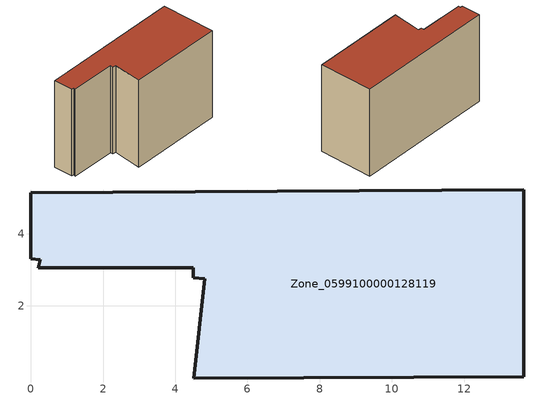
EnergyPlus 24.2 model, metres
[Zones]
Zone_0599100000128119
 floor ground (C_G): 4.5,2.78 4.5,3.06 0.2,3.06 0.25,3.27 0,3.3 0,5.14 13.65,5.21 13.65,0.03 4.51,0 4.82,2.75 z0
 wall outside (C_F): 4.51,0 13.65,0.03 13.65,5.21 0,5.14 0,3.3 0.25,3.27 0.2,3.06 4.5,3.06 4.5,2.78 4.82,2.75 4.51,0 z0:8.67
 roof outside (C_R): 0.2,3.06 4.5,3.06 4.5,2.78 4.82,2.75 4.51,0 13.65,0.03 13.65,5.21 0,5.14 0,3.3 0.25,3.27 z8.67
[BUILDING]
Pand.0599100000128119: North Axis=0; Terrain=City; Loads Convergence Tolerance Value=0.04; Temperature Convergence Tolerance Value=0.4; Solar Distribution=FullExterior; Maximum Number of Warmup Days=25; Minimum Number of Warmup Days=1
[Site:Location]
Rotterdam.The.Hague.AP_ZH_NLD Design_Conditions: Latitude=51.96; Longitude=4.45; Time Zone=1; Elevation=-4.5
[SITE:GROUNDTEMPERATURE:BUILDINGSURFACE]
18, 18, 18, 18, 18, 18, 18, 18, 18, 18, 18, 18
[MATERIAL] Thermal Absorptance=0.9; Solar Absorptance=0.7; Visible Absorptance=0.7
Name | Roughness | Thickness | Conductivity | Density | Specific Heat
G.TI.1975-1991 | MediumSmooth | 0.15 | 0.288461 | 540 | 1210
F.TI.1975-1991 | Rough | 0.3 | 0.230769 | 1920 | 840
R.TI.1975-1991 | MediumRough | 0.2 | 0.153846 | 1500 | 1000
[CONSTRUCTION]
C_G: G.TI.1975-1991
C_F: F.TI.1975-1991
C_R: R.TI.1975-1991
[ZONE]
Zone_0599100000128119: Type=1; Multiplier=1; Ceiling Height=Autocalculate; Volume=Autocalculate; Floor Area=autocalculate; Part of Total Floor Area=Yes
[ZONEINFILTRATION:DESIGNFLOWRATE]
Infil_Zone_0599100000128119: Zone or ZoneList or Space or SpaceList=Zone_0599100000128119; Schedule=AlwaysOn; Design Flow Rate Calculation Method=Flow/Area; Flow Rate per Floor Area=0.003; Constant Term Coefficient=1; Temperature Term Coefficient=0; Velocity Term Coefficient=0; Velocity Squared Term Coefficient=0
[HVACTEMPLATE:ZONE:IDEALLOADSAIRSYSTEM]
Zone_0599100000128119: Maximum Heating Supply Air Temperature=50; Minimum Cooling Supply Air Temperature=13; Maximum Heating Supply Air Humidity Ratio=0.0156; Minimum Cooling Supply Air Humidity Ratio=0.0077; Heating Limit=NoLimit; Cooling Limit=NoLimit; Dehumidification Control Type=ConstantSensibleHeatRatio; Cooling Sensible Heat Ratio=0.7; Dehumidification Setpoint=60; Humidification Control Type=None; Humidification Setpoint=30; Outdoor Air Method=None; Outdoor Air Flow Rate per Person=0.00944; Outdoor Air Flow Rate per Zone Floor Area=0; Outdoor Air Flow Rate per Zone=0; Demand Controlled Ventilation Type=None; Outdoor Air Economizer Type=NoEconomizer; Heat Recovery Type=None; Sensible Heat Recovery Effectiveness=0.7; Latent Heat Recovery Effectiveness=0.65
[ZONECONTROL:THERMOSTAT]
ThermostatControl_Zone_0599100000128119: Zone or ZoneList=Zone_0599100000128119; Control Type Schedule=DualSetpointControlType; Control 1=Thermostat_Zone_0599100000128119; Temperature Difference Between Cutout And Setpoint=0
[THERMOSTATSETPOINT:DUALSETPOINT]
Thermostat_Zone_0599100000128119: Heating Setpoint Temperature Schedule=HeatingSetpoint_Zone_0599100000128119; Cooling Setpoint Temperature Schedule=CoolingSetpoint_Zone_0599100000128119
[SCHEDULE:COMPACT]
HeatingSetpoint_Zone_0599100000128119: Through: 12/31, For: AllDays, Until: 24:00, 21
CoolingSetpoint_Zone_0599100000128119: Through: 12/31, For: AllDays, Until: 24:00, 24
DualSetpointControlType: Through: 12/31, For: AllDays, Until: 24:00, 4
AlwaysOn: Through: 12/31, For: AllDays, Until: 24:00, 1
